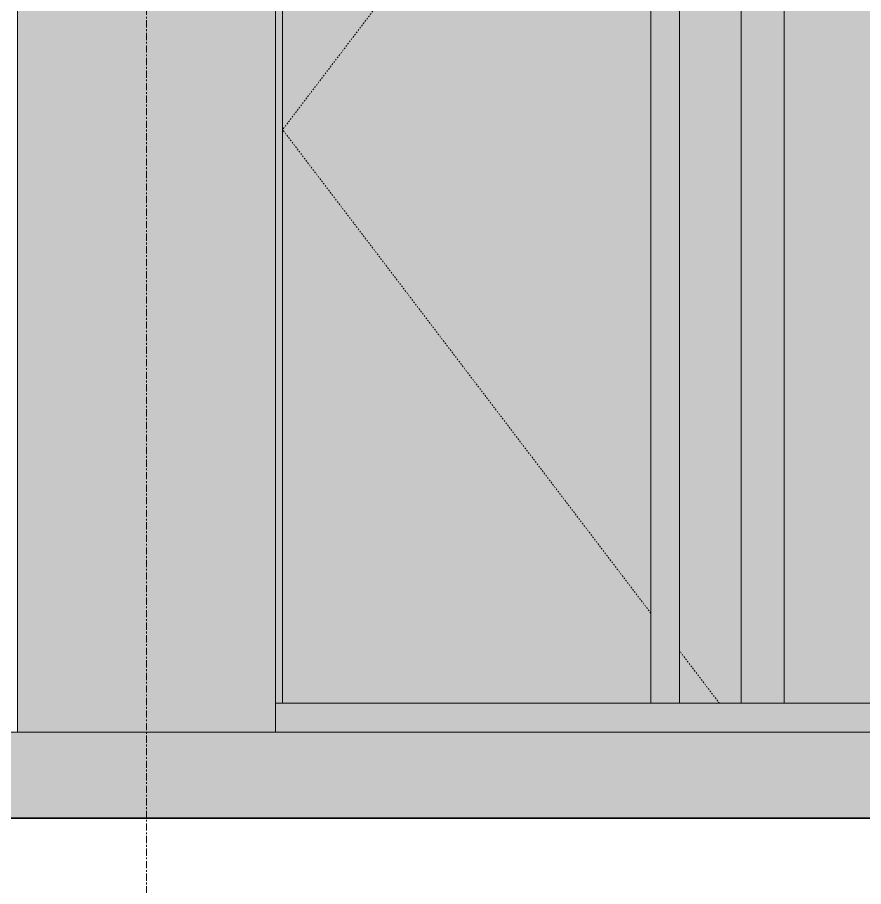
# Model space of a CAD drawing. Header units: inches. Extents: x -54868 to -186, y -265 to 853.
# Drawn here: x -11872.3 to -11813.2, y -10.8 to 49.8 of the extents above; entities that cross this region are included whole.
import ezdxf

# ---------------------------------------------------------------- set-up
doc = ezdxf.new("R2010")
doc.units = ezdxf.units.IN
doc.header["$MEASUREMENT"] = 0
doc.linetypes.add('Dash 1_16_', pattern=[0.12499999999999999, 0.06249999999999999, -0.06249999999999999])
doc.linetypes.add('Grid Line 1_2_', pattern=[0.8749999999999999, 0.4999999999999999, -0.125, 0.125, -0.125])
for name, color, linetype, lineweight in [('A-DOOR', 31, 'Continuous', 9), ('A-DOOR-FRAM', 31, 'Continuous', 9), ('A-FLOR-LEVL', 51, 'Continuous', 9), ('A-GLAZ-CWMG', 51, 'Continuous', 9), ('C-BLDG-PADS', 91, 'Continuous', 9), ('C-TOPO', 7, 'Continuous', 9), ('I-WALL', 2, 'Continuous', 9), ('S-COLS', 52, 'Continuous', 9), ('S-GRID', 1, 'Continuous', 9)]:
    doc.layers.add(name, color=color, linetype=linetype, lineweight=lineweight)

# ---------------------------------------------------------------- blocks, each defined once
blk = doc.blocks.new('Rectangular Mullion - Rectangular Mullion 1-769167-Section 6')
at = {"layer": 'A-GLAZ-CWMG'}
blk.add_hatch(color=256, dxfattribs=at).paths.add_polyline_path([(-24497.20272535242, 0), (-24497.20272535242, 2.000000000000227), (-24524.39022535242, 2.000000000000227), (-24524.39022535242, 0)], flags=0)
blk.add_line((-24497.20272535241, 2), (-24524.39022535242, 2), dxfattribs=at)
blk = doc.blocks.new('Rectangular Mullion - Rectangular Mullion 1-V146-Section 6')
at = {"layer": 'A-GLAZ-CWMG'}
blk.add_hatch(color=256, dxfattribs=at).paths.add_polyline_path([(-24461.01522535241, 0), (-24461.01522535241, 2.000000000000227), (-24497.20272535241, 2.000000000000227), (-24497.20272535241, 0)], flags=0)
blk.add_line((-24461.01522535241, 2), (-24497.20272535241, 2), dxfattribs=at)
blk = doc.blocks.new('Rectangular Mullion - Rectangular Mullion 1-809282-Section 6')
at = {"layer": 'A-GLAZ-CWMG'}
blk.add_hatch(color=256, dxfattribs=at).paths.add_polyline_path([(-24496.20272535241, 2), (-24496.20272535241, 94.4999999999984), (-24498.20272535242, 94.4999999999984), (-24498.20272535242, 2)], flags=0)
for p, q in [((-24498.20272535241, 94.49999999999876), (-24498.20272535241, 2)), ((-24496.20272535241, 2), (-24496.20272535241, 94.49999999999876)), ((-24496.20272535241, 2), (-24498.20272535241, 2))]:
    blk.add_line(p, q, dxfattribs=at)
blk = doc.blocks.new('Single-Flush - 32_ x 84_-460923-Section 6')
at = {"layer": 'A-DOOR'}
h = blk.add_hatch(color=256, dxfattribs=at)
h.paths.add_polyline_path([(-24208.70272535241, 2.000000000000227), (-24208.70272535241, 83.99999999999999), (-24234.39022535241, 83.99999999999999), (-24234.39022535241, 2.000000000000227), (-24226.91105128371, 2.000000000000227)], flags=0)
h.paths.add_polyline_path([(-24206.70272535241, 2.000000000000227), (-24202.39022535241, 2.000000000000227), (-24202.39022535241, 83.99999999999999), (-24206.70272535241, 83.99999999999999), (-24206.70272535241, 20.17225637932665)], flags=0)
at = {"layer": 'A-DOOR-FRAM'}
h = blk.add_hatch(color=256, dxfattribs=at)
h.paths.add_polyline_path([(-24199.46165392384, 2.000000000000227), (-24199.39022535241, 2.000000000000227), (-24199.39022535241, 86.99999999999999), (-24206.70272535241, 86.99999999999999), (-24206.70272535241, 83.99999999999999), (-24202.39022535241, 83.99999999999999), (-24202.39022535241, 2.000000000000227)], flags=0)
h.paths.add_polyline_path([(-24234.39022535241, 2.000000000000227), (-24234.39022535241, 83.99999999999999), (-24208.70272535241, 83.99999999999999), (-24208.70272535241, 86.99999999999999), (-24234.89022535242, 86.99999999999999), (-24234.89022535242, 2.000000000000227)], flags=0)
at = {"layer": 'A-DOOR', "linetype": 'Dash 1_16_'}
for p, q in [((-24208.70272535241, 75.71484375000104), (-24234.39022535241, 41.99999999999998)), ((-24208.70272535241, 8.285156249998936), (-24234.39022535241, 41.99999999999999)), ((-24203.91403487622, 1.999999999999937), (-24206.70272535241, 5.660156249999058))]:
    blk.add_line(p, q, dxfattribs=at)
at = {"layer": 'A-DOOR-FRAM'}
for p, q in [((-24199.39022535241, 1.999999999999948), (-24199.39022535241, 86.99999999999997)), ((-24234.39022535241, 1.999999999999938), (-24234.39022535241, 83.99999999999997)), ((-24202.39022535241, 83.99999999999997), (-24202.39022535241, 1.999999999999939))]:
    blk.add_line(p, q, dxfattribs=at)

msp = doc.modelspace()

# ---------------------------------------------------------------- hatches: boundary and pattern name
at = {"layer": 'C-BLDG-PADS'}
h = msp.add_hatch(dxfattribs=at)
h.set_pattern_fill('FP_25', color=256, style=0, pattern_type=2)
h.set_pattern_definition([(49.99999999999999, (-38423.85, 98.42), (55.08540092433552, -4.819842010399984), [5.76, -63.36]), (355, (-38423.85, 98.42), (-10.65568887076341, 57.76853117995548), [4.608000000000001, -50.688]), (100.451, (-38419.259, 98.01799999999999), (44.42946763329039, 52.94866132228842), [4.895, -53.848]), (46.184, (-38423.85, 113.78), (81.96444173651602, -12.71212223907837), [8.64, -95.04]), (96.636, (-38417.019, 112.721), (71.78149636030851, 74.81237833590787), [7.343, -80.77199999999999]), (351.184, (-38423.85, 113.78), (71.78194683429966, 74.81243234033883), [6.912000000000001, -76.032]), (21, (-38416.17, 109.94), (45.84207144938917, -30.92146111083851), [5.76, -63.36]), (326, (-38416.17, 109.94), (18.68706418402729, 55.69147629738364), [4.608000000000001, -50.688]), (71.45100000000001, (-38412.349, 107.363), (64.52890835799828, 24.77010932808051), [4.895, -53.848]), (37.50000000000001, (-38423.85, 98.42), (0.933894640541661, 25.56681620382889), [2.534, -47.53899999999999, 2.534, -48.922, -50.88]), (37.50000000000001, (-38423.85, 98.42), (0.933894640541661, 25.56681620382889), [-101.53, 2.534, -48.346]), (7.499999999999999, (-38423.85, 98.42), (20.20403996418253, 30.29130269773347), [2.534, -26.803, 2.534, -46.387, -19.392]), (7.499999999999999, (-38423.85, 98.42), (20.20403996418253, 30.29130269773347), [-78.259, 2.534, -16.858]), (327.5, (-38440.976, 98.42), (40.99778450279307, -1.732402627145404), [2.534, -16.666, 2.534, -57.37, -79.488]), (327.5, (-38440.976, 98.42), (40.99778450279307, -1.732402627145404), [-79.104, 2.534, -76.954]), (317.5, (-38448.656, 98.42), (44.78888311775997, 7.687838582048734), [2.534, -22.426, 2.534, -37.248, -56.448]), (317.5, (-38448.656, 98.42), (44.78888311775997, 7.687838582048734), [-64.742, 2.534, -53.91399999999999])])
h.paths.add_polyline_path([(-11495.00267370245, -5.999999999999999), (-9682.220213339984, -5.999999999999999), (-9682.220213339984, 0), (-13612.93871433925, 0), (-13612.93871433925, -5.999999999999999), (-11633.23967370244, -5.999999999999999)], flags=0)
at = {"layer": 'I-WALL'}
h = msp.add_hatch(color=256, dxfattribs=at)
h.paths.add_polyline_path([(-11791.88261333918, 2.000000000000227), (-11791.88261333918, 23.43753689481377), (-11809.40594426884, 23.43753689481377), (-11809.40594426884, 39.68753689481263), (-11791.88261333918, 39.68753689481263), (-11791.88261333918, 93.76790929263483), (-11826.07011333918, 93.76790929263483), (-11826.07011333918, 86.99999999999999), (-11818.75761333918, 86.99999999999999), (-11818.75761333918, 2.000000000000227)], flags=0)
h.paths.add_polyline_path([(-11789.88261333918, 2.000000000000227), (-11757.0701133392, 2.000000000000227), (-11757.0701133392, 93.76790929263483), (-11789.88261333918, 93.76790929263483), (-11789.88261333918, 39.68753689481263), (-11777.40594426884, 39.68753689481263), (-11777.40594426884, 23.43753689481377), (-11789.88261333918, 23.43753689481377), (-11789.88261333918, 20.17225637932665)], flags=0)
h.paths.add_polyline_path([(-11853.65047048204, 86.99999999999999), (-11828.07011333918, 86.99999999999999), (-11828.07011333918, 93.76790929263483), (-11854.25761333919, 93.76790929263483), (-11854.25761333919, 86.99999999999999), (-11853.75761333919, 86.99999999999999)], flags=0)
at = {"layer": 'S-COLS'}
h = msp.add_hatch(color=256, dxfattribs=at)
h.paths.add_polyline_path([(-11872.25761333919, 0), (-11854.25761333919, 0), (-11854.25761333918, 292.4257466902831), (-11872.25761333875, 292.4257466902831), (-11872.25761333919, 20.17225637932665)], flags=0)
h.paths.add_polyline_path([(-11854.25761333918, 293.8449388676558), (-11854.25761333918, 295.1842443689229), (-11862.63261333874, 295.1842443689229), (-11862.63261333874, 293.8449388676592)], flags=0)
h.paths.add_polyline_path([(-11863.88261333875, 293.8449388676606), (-11863.88261333875, 295.1842443689229), (-11872.25761333875, 295.1842443689229), (-11872.25761333875, 293.844938867664)], flags=0)

# ---------------------------------------------------------------- linework, layer by layer
at = {"layer": 'A-FLOR-LEVL', "linetype": 'Grid Line 1_2_'}
msp.add_line((-14176.69104263109, 0), (-9366.326418879504, 0), dxfattribs=at)
at = {"layer": 'C-BLDG-PADS'}
for p, q in [((-9682.22021333998, 0), (-13612.93871433925, 0)), ((-13612.93871433925, -5.999999999999999), (-9682.22021333998, -5.999999999999999))]:
    msp.add_line(p, q, dxfattribs=at)
at = {"layer": 'C-TOPO', "lineweight": 35}
msp.add_line((-13544.87010800328, -6.006280599353999), (-9899.773011921236, -6.006280599353999), dxfattribs=at)
at = {"layer": 'C-TOPO'}
msp.add_line((-13544.86934111251, -6.006280660629272), (-9899.772661425013, -6.006280660629272), dxfattribs=at)
at = {"layer": 'S-COLS'}
for p, q in [((-11872.25761333918, 9.672276347303057e-17), (-11872.25761333918, 292.4257466902903)), ((-11854.25761333918, 9.672276347303057e-17), (-11854.25761333918, 292.4257466902826))]:
    msp.add_line(p, q, dxfattribs=at)
at = {"layer": 'S-GRID', "linetype": 'Grid Line 1_2_'}
msp.add_line((-11863.25761333919, -131.9999999999999), (-11863.25761333919, 573.7647821060501), dxfattribs=at)

# ---------------------------------------------------------------- block references
at = {"layer": 'A-DOOR'}
msp.add_blockref('Single-Flush - 32_ x 84_-460923-Section 6', (12380.63261201323, 0), dxfattribs=at)
at = {"layer": 'A-GLAZ-CWMG'}
for name in ['Rectangular Mullion - Rectangular Mullion 1-809282-Section 6', 'Rectangular Mullion - Rectangular Mullion 1-769167-Section 6', 'Rectangular Mullion - Rectangular Mullion 1-V146-Section 6']:
    msp.add_blockref(name, (12670.13261201323, 0), dxfattribs=at)

doc.saveas('drawing.dxf')
